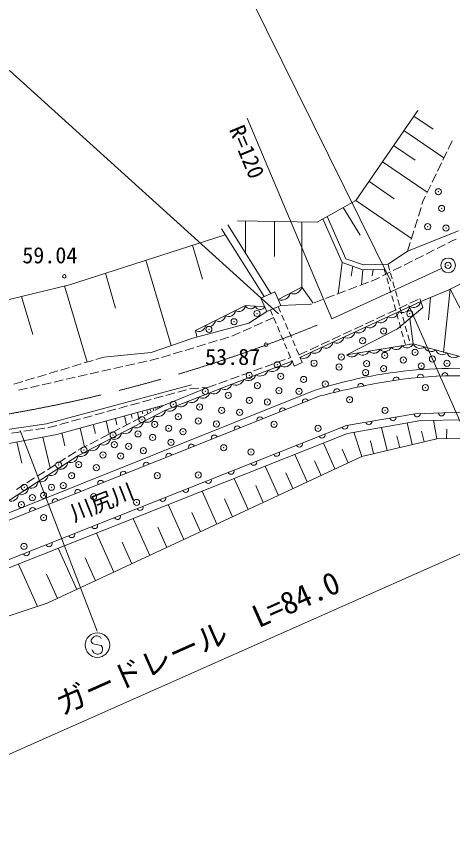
# Model space of a CAD drawing. Units: millimetres, scale not verified. Extents: x 40000 to 680000, y 20000 to 380000.
# Drawn here: x 129965 to 165503, y 253261 to 319286 of the extents above; entities that cross this region are included whole.
import ezdxf
from ezdxf.enums import TextEntityAlignment as Align

# ---------------------------------------------------------------- set-up
doc = ezdxf.new("R2010")
doc.units = ezdxf.units.MM
doc.header["$LTSCALE"] = 1000
doc.header["$PDMODE"] = 32
doc.header["$PDSIZE"] = 500
doc.linetypes.add('CHAIN', pattern=[18.5, 12, -1.5, 3.5, -1.5])
for name, color, linetype, lineweight in [('M-BGD', 7, 'Continuous', 13), ('M-BMK', 2, 'CHAIN', 13), ('M-STR-HTXT', 7, 'Continuous', 13)]:
    doc.layers.add(name, color=color, linetype=linetype, lineweight=lineweight)
doc.styles.add('ＭＳ ゴシック', font='')
doc.styles.get('ＭＳ ゴシック').set_extended_font_data('MS Gothic')

msp = doc.modelspace()

# ---------------------------------------------------------------- linework, layer by layer
at = {"layer": 'M-BGD'}
for p, q in [((155668, 294657), (148757, 310998)), ((157598, 304303), (162667, 311623)), ((162342, 311153), (163902, 310085)), ((161527, 309977), (164771, 307758)), ((165115, 308470), (165440, 309143)), ((160683, 308758), (162431, 307563)), ((164682, 307573), (165007, 308246)), ((159779, 307453), (163421, 304961)), ((164249, 306676), (164574, 307349)), ((163816, 305778), (164141, 306451)), ((158673, 305856), (160743, 304440)), ((163383, 304881), (163708, 305554)), ((163097, 304290), (163275, 304657)), ((154468, 302542), (157598, 304303)), ((157972, 301465), (156589, 303736)), ((157598, 304303), (162135, 301199)), ((162700, 303014), (162922, 303727)), ((162996, 303965), (163097, 304290)), ((147978, 302648), (154468, 302542)), ((148629, 300019), (148632, 302638)), ((150978, 299744), (150982, 302599)), ((153217, 297239), (153225, 302563)), ((154921, 302797), (156512, 299240)), ((155270, 302994), (156805, 299561)), ((162404, 302063), (162626, 302776)), ((146677, 301998), (150154, 296473)), ((147183, 302316), (150704, 296721)), ((161812, 300160), (165957, 301821)), ((162108, 301111), (162330, 301825)), ((134292, 297434), (146984, 301510)), ((165788, 301157), (165458, 301006)), ((144314, 300652), (145132, 297892)), ((161812, 300160), (162034, 300873)), ((164892, 300722), (164224, 300387)), ((165458, 301006), (165114, 300834)), ((160230, 299116), (161812, 300160)), ((163110, 299829), (162442, 299494)), ((164001, 300275), (163333, 299940)), ((140516, 299433), (142575, 292485)), ((156512, 299240), (156162, 296709)), ((156512, 299240), (158184, 298667)), ((156805, 299561), (158246, 299067)), ((158246, 299067), (160230, 299116)), ((160230, 299116), (160364, 298636)), ((162220, 299382), (161552, 299047)), ((157371, 298946), (157241, 298144)), ((158184, 298667), (158071, 297438)), ((158184, 298667), (159929, 298710)), ((159015, 298688), (158946, 298178)), ((160438, 298488), (159771, 298153)), ((159929, 298710), (160063, 298230)), ((161329, 298935), (160661, 298600)), ((165138, 296998), (168903, 298950)), ((137220, 298374), (138059, 295543)), ((159218, 297876), (158865, 297741)), ((159548, 298042), (159218, 297876)), ((160130, 297990), (160264, 297510)), ((160431, 298396), (160564, 297916)), ((120447, 294092), (134292, 297434)), ((133902, 297339), (135737, 291146)), ((151301, 296241), (153217, 297239)), ((154129, 295933), (153217, 297239)), ((157701, 297297), (157003, 297030)), ((158632, 297653), (157934, 297386)), ((160330, 297270), (160464, 296791)), ((160631, 297677), (160765, 297197)), ((130387, 296491), (131306, 293388)), ((149881, 296350), (151021, 296864)), ((151516, 295765), (151021, 296864)), ((155840, 296586), (155142, 296320)), ((156770, 296942), (156072, 296675)), ((160531, 296551), (160665, 296071)), ((160832, 296957), (160965, 296477)), ((162900, 296072), (165138, 296998)), ((164758, 291939), (165290, 297076)), ((149881, 296350), (150376, 295251)), ((153954, 295866), (151516, 295765)), ((153066, 291524), (162900, 296072)), ((153978, 295875), (153954, 295866)), ((154909, 296231), (154211, 295964)), ((160732, 295831), (160865, 295351)), ((161032, 296237), (161166, 295757)), ((161108, 295514), (161785, 295829)), ((162011, 295934), (162688, 296250)), ((162815, 296309), (163076, 295583)), ((163683, 296396), (163532, 294586)), ((144560, 293711), (148623, 295745)), ((148623, 295745), (150202, 295638)), ((150376, 295251), (148888, 294302)), ((151516, 295765), (150376, 295251)), ((150652, 295376), (150829, 294961)), ((151295, 295665), (151491, 295207)), ((160204, 295093), (160882, 295408)), ((163076, 295583), (161007, 293865)), ((161233, 295517), (161366, 295037)), ((150253, 294473), (150936, 294777)), ((150927, 294732), (151123, 294274)), ((151589, 294978), (151785, 294520)), ((158398, 294251), (159076, 294567)), ((159301, 294672), (159979, 294987)), ((160932, 295111), (161066, 294631)), ((161433, 294797), (161567, 294317)), ((162006, 294694), (162281, 292640)), ((148888, 294302), (144340, 293103)), ((148431, 293665), (149114, 293968)), ((149342, 294069), (150025, 294372)), ((151221, 294045), (151417, 293587)), ((151883, 294291), (152079, 293833)), ((161007, 293865), (156881, 291745)), ((157495, 293830), (158172, 294146)), ((161133, 294391), (161266, 293911)), ((161634, 294077), (161767, 293597)), ((144668, 293190), (144560, 293711)), ((146570, 292965), (147285, 293181)), ((147521, 293261), (148204, 293564)), ((151515, 293358), (151711, 292900)), ((152177, 293604), (152372, 293146)), ((155689, 292989), (156366, 293304)), ((156592, 293409), (157269, 293725)), ((161333, 293671), (161467, 293191)), ((161834, 293357), (161968, 292877)), ((144340, 293103), (140953, 291917)), ((144662, 292389), (145377, 292605)), ((145616, 292677), (146331, 292893)), ((151809, 292671), (152005, 292213)), ((152470, 292917), (152666, 292459)), ((154786, 292568), (155463, 292883)), ((156881, 291745), (162281, 292640)), ((161534, 292951), (161649, 292535)), ((162035, 292638), (162045, 292601)), ((162281, 292640), (169623, 290631)), ((140953, 291917), (137088, 291551)), ((142754, 291813), (143470, 292029)), ((143708, 292101), (144424, 292317)), ((152102, 291984), (152298, 291526)), ((152764, 292230), (152960, 291772)), ((152980, 291726), (153657, 292042)), ((153883, 292147), (154560, 292463)), ((135503, 291076), (136219, 291290)), ((136458, 291362), (137088, 291551)), ((139861, 291070), (140590, 291235)), ((140833, 291290), (141562, 291455)), ((141801, 291526), (142516, 291741)), ((147516, 289362), (152431, 291215)), ((151154, 291102), (151857, 291356)), ((152092, 291441), (152302, 291517)), ((152396, 291297), (152592, 290838)), ((153058, 291543), (153243, 291109)), ((133595, 290503), (134310, 290718)), ((134549, 290790), (135265, 291004)), ((136946, 290408), (137675, 290574)), ((137918, 290629), (138647, 290794)), ((138890, 290849), (139618, 291014)), ((149280, 290425), (149983, 290679)), ((150217, 290764), (150920, 291017)), ((153243, 291109), (152602, 290816)), ((130732, 289645), (131447, 289859)), ((131686, 289931), (132402, 290145)), ((132640, 290217), (133356, 290432)), ((134031, 289747), (134760, 289912)), ((135003, 289967), (135732, 290133)), ((135975, 290188), (136703, 290353)), ((147406, 289748), (148109, 290002)), ((148343, 290086), (149046, 290340)), ((129777, 289358), (130493, 289573)), ((131116, 289086), (131845, 289251)), ((132088, 289306), (132817, 289471)), ((132424, 286132), (144231, 289304)), ((133060, 289527), (133788, 289692)), ((142124, 287242), (147516, 289362)), ((145532, 289071), (146235, 289325)), ((146469, 289409), (147172, 289663)), ((125333, 277284), (154224, 288844)), ((130145, 288865), (130873, 289031)), ((142095, 287666), (145532, 289071)), ((142157, 288437), (142878, 288634)), ((143118, 288700), (143839, 288898)), ((144079, 288964), (144230, 289005)), ((144230, 289005), (144820, 289035)), ((145069, 289047), (145532, 289071)), ((154713, 288393), (125372, 276708)), ((140235, 287910), (140956, 288107)), ((141196, 288173), (141917, 288371)), ((142095, 287666), (133258, 285265)), ((134973, 283527), (142124, 287242)), ((137353, 287119), (138073, 287317)), ((138314, 287382), (139034, 287580)), ((139275, 287646), (139995, 287844)), ((140587, 287256), (140666, 286925)), ((140856, 287329), (140891, 287183)), ((141116, 287400), (141168, 287185)), ((141266, 287236), (141929, 287580)), ((141307, 287452), (141329, 287361)), ((141491, 287502), (141523, 287369)), ((141625, 287538), (141638, 287486)), ((135431, 286592), (136152, 286789)), ((136392, 286855), (137113, 287053)), ((138042, 286565), (138167, 286043)), ((138778, 286765), (138953, 286036)), ((139317, 286911), (139398, 286575)), ((139497, 286318), (140161, 286662)), ((139838, 287053), (139957, 286556)), ((140219, 287156), (140273, 286931)), ((140382, 286777), (141045, 287121)), ((156838, 285994), (162428, 286926)), ((162428, 286926), (167212, 287120)), ((119816, 284295), (132424, 286132)), ((127397, 274295), (156838, 285994)), ((132626, 285822), (133269, 285999)), ((133509, 286065), (134230, 286262)), ((134470, 286328), (135191, 286526)), ((136237, 286075), (136414, 285340)), ((137279, 286357), (137533, 285299)), ((138613, 285859), (139276, 286203)), ((162209, 284435), (161788, 286203)), ((164201, 284898), (163929, 286415)), ((133258, 285265), (127857, 284242)), ((129589, 285377), (130328, 285486)), ((130575, 285522), (131314, 285630)), ((131561, 285666), (132300, 285775)), ((132546, 285811), (132626, 285822)), ((133685, 285381), (133934, 284345)), ((135158, 285781), (135525, 284257)), ((136844, 284941), (137507, 285285)), ((137728, 285400), (138392, 285744)), ((158095, 283477), (157455, 285434)), ((160154, 283956), (159707, 285834)), ((163161, 284656), (162950, 285541)), ((164994, 284915), (165019, 285689)), ((130014, 284651), (130425, 282938)), ((132137, 285053), (132741, 282542)), ((135960, 284482), (136623, 284827)), ((159045, 283698), (158799, 284735)), ((161189, 284182), (160957, 285154)), ((135024, 283991), (135075, 284024)), ((135075, 284024), (135739, 284368)), ((155910, 282457), (154968, 284560)), ((156993, 282963), (156497, 284070)), ((126127, 277798), (134973, 283527)), ((133342, 282923), (133972, 283324)), ((134183, 283457), (134814, 283857)), ((153655, 281404), (152653, 283643)), ((132500, 282389), (133131, 282790)), ((151303, 280306), (150237, 282685)), ((154785, 281932), (154252, 283122)), ((131659, 281855), (132290, 282256)), ((152482, 280856), (151910, 282133)), ((130818, 281321), (131449, 281722)), ((148849, 279161), (147717, 281687)), ((129977, 280787), (130608, 281188)), ((146289, 277965), (145089, 280645)), ((150078, 279735), (149466, 281102)), ((147571, 278564), (146917, 280025)), ((143618, 276718), (142346, 279558)), ((144956, 277343), (144258, 278903)), ((140831, 275417), (139485, 278424)), ((142228, 276069), (141483, 277731)), ((137924, 274060), (136500, 277241)), ((134892, 272645), (133386, 276006)), ((139381, 274740), (138589, 276509)), ((131687, 271258), (130137, 274719)), ((136411, 273354), (135569, 275235)), ((133313, 271908), (132419, 273905))]:
    msp.add_line(p, q, dxfattribs=at)
for points in [[(121656, 271901), (121557, 271164), (121983, 270391), (126946, 273454), (156945, 285344), (162912, 286402), (166469, 286446), (170224, 286199), (177258, 284550)], [(177234, 284482), (168918, 285000), (164201, 284898), (158095, 283477), (132491, 271524), (124193, 268779), (114229, 266234), (108581, 262909), (104275, 257886)]]:
    msp.add_lwpolyline(points, dxfattribs=at)
for centre, radius in [((165126, 299015), 600), ((133883, 298124), 150), ((150298, 292555), 150)]:
    msp.add_circle(centre, radius, dxfattribs=at)
for centre, radius, start, end in [((152525, 297399), 710, 248.01172, 347.03664), ((151567, 296899), 710, 248.01172, 347.03664), ((162301, 296194), 611, 241.16309, 348.4765), ((147274, 295394), 539, 239.12019, 354.05372), ((148087, 295801), 539, 239.12019, 354.05372), ((149031, 295907), 439, 201.75782, 330.49018), ((149820, 295854), 439, 201.75782, 330.49018), ((160513, 295367), 611, 241.16309, 348.4765), ((161407, 295781), 611, 241.16309, 348.4765), ((145649, 294581), 539, 239.12019, 354.05372), ((146462, 294987), 539, 239.12019, 354.05372), ((159619, 294954), 611, 241.16309, 348.4765), ((144836, 294174), 539, 239.12019, 354.05372), ((157831, 294127), 611, 241.16309, 348.4765), ((158725, 294540), 611, 241.16309, 348.4765), ((156043, 293300), 611, 241.16309, 348.4765), ((156937, 293713), 611, 241.16309, 348.4765), ((155149, 292886), 611, 241.16309, 348.4765), ((161783, 292855), 542, 222.13684, 336.69844), ((162827, 292833), 579, 199.43241, 309.96484), ((153361, 292059), 611, 241.16309, 348.4765), ((154255, 292473), 611, 241.16309, 348.4765), ((157283, 292108), 542, 222.13684, 336.69844), ((158183, 292257), 542, 222.13684, 336.69844), ((159083, 292407), 542, 222.13684, 336.69844), ((159983, 292556), 542, 222.13684, 336.69844), ((160883, 292705), 542, 222.13684, 336.69844), ((163744, 292582), 579, 199.43241, 309.96484), ((164662, 292330), 579, 199.43241, 309.96484), ((165580, 292079), 579, 199.43241, 309.96484), ((151788, 291432), 678, 239.92556, 341.41184), ((150805, 291061), 678, 239.92556, 341.41184), ((165672, 253285), 37357, 81.86298, 107.84513), ((148839, 290319), 678, 239.92556, 341.41184), ((149822, 290690), 678, 239.92556, 341.41184), ((165764, 256605), 33432, 82.05642, 101.00919), ((160902, 289681), 249, 8.36307, 188.36307), ((162881, 289912), 249, 4.94794, 184.94794), ((164870, 290025), 249, 1.53281, 181.53281), ((146941, 289505), 593, 236.8848, 346.03018), ((147856, 289949), 678, 239.92556, 341.41184), ((169203, 233767), 56514, 100.00943, 104.85584), ((158011, 289162), 249, 11.42251, 191.42251), ((145144, 288798), 593, 236.8848, 346.03018), ((146043, 289151), 593, 236.8848, 346.03018), ((156065, 288733), 249, 13.44275, 193.44275), ((143346, 288091), 593, 236.8848, 346.03018), ((144245, 288445), 593, 236.8848, 346.03018), ((153507, 287912), 249, 21.71475, 201.71475), ((141499, 287351), 634, 244.82155, 350.08612), ((142447, 287738), 593, 236.8848, 346.03018), ((151656, 287175), 249, 21.71475, 201.71475), ((140605, 286887), 634, 244.82155, 350.08612), ((149804, 286438), 249, 21.71475, 201.71475), ((160635, 286627), 249, 189.46702, 9.46702), ((162603, 286933), 249, 184.35613, 2.42726), ((164594, 287014), 249, 182.32077, 2.32077), ((139712, 286422), 634, 244.82155, 350.08612), ((147953, 285700), 249, 21.71475, 201.71475), ((156711, 285943), 248, 201.38688, 16.42836), ((158669, 286300), 249, 189.46702, 9.46702), ((137924, 285493), 634, 244.82155, 350.08612), ((138818, 285958), 634, 244.82155, 350.08612), ((154860, 285208), 249, 201.67208, 21.67208), ((137030, 285029), 634, 244.82155, 350.08612), ((146102, 284963), 249, 21.71475, 201.71475), ((135242, 284100), 634, 244.82155, 350.08612), ((136136, 284565), 634, 244.82155, 350.08612), ((144250, 284226), 249, 21.71475, 201.71475), ((153008, 284472), 249, 201.67208, 21.67208), ((134388, 283548), 585, 247.98438, 357.87187), ((142399, 283489), 249, 21.71475, 201.71475), ((151156, 283736), 249, 201.67208, 21.67208), ((133584, 283028), 585, 247.98438, 357.87187), ((140548, 282751), 249, 21.71475, 201.71475), ((149304, 283000), 249, 201.67208, 21.67208), ((131975, 281986), 585, 247.98438, 357.87187), ((132780, 282507), 585, 247.98438, 357.87187), ((138696, 282014), 249, 21.71475, 201.71475), ((147452, 282265), 249, 201.67208, 21.67208), ((131171, 281465), 585, 247.98438, 357.87187), ((136845, 281277), 249, 21.71475, 201.71475), ((145600, 281529), 249, 201.67208, 21.67208), ((130367, 280944), 585, 247.98438, 357.87187), ((134994, 280539), 249, 21.71475, 201.71475), ((143749, 280793), 249, 201.67208, 21.67208), ((129563, 280423), 585, 247.98438, 357.87187), ((133143, 279802), 249, 21.71475, 201.71475), ((141897, 280057), 249, 201.67208, 21.67208), ((131291, 279065), 249, 21.71475, 201.71475), ((140045, 279321), 249, 201.67208, 21.67208), ((138193, 278585), 249, 201.67208, 21.67208), ((136341, 277849), 249, 201.67208, 21.67208), ((134489, 277113), 249, 201.67208, 21.67208), ((132638, 276377), 249, 201.67208, 21.67208), ((130786, 275642), 249, 201.67208, 21.67208)]:
    msp.add_arc(centre, radius, start, end, dxfattribs=at)
for p in [(164331, 305004), (164590, 303648), (163462, 302169), (164956, 302049), (165126, 299015), (149561, 295101), (162007, 295081), (147701, 294426), (145648, 293805), (159871, 293667), (158168, 292878), (159965, 291686), (162434, 291943), (151222, 290925), (154218, 291060), (156427, 291560), (158485, 291021), (161476, 291318), (163850, 291394), (165032, 291043), (156254, 290744), (158399, 290300), (159869, 290608), (162933, 290836), (148928, 290074), (151501, 289993), (153358, 289733), (149599, 289226), (155125, 289367), (163281, 289065), (145352, 288767), (147221, 288447), (151346, 288827), (152981, 288762), (142745, 287705), (148937, 288030), (150416, 287901), (157103, 288084), (144889, 287491), (146691, 287219), (148150, 287056), (159992, 287227), (140204, 286466), (143159, 286695), (144790, 286350), (141241, 286073), (142383, 285770), (146267, 286106), (150961, 286095), (154541, 285762), (137852, 285220), (139876, 285304), (141073, 285013), (143544, 285488), (137948, 284429), (142563, 284613), (135480, 283992), (139119, 284298), (140325, 283940), (146858, 284174), (149080, 283838), (137027, 283590), (138464, 283497), (133415, 282766), (135059, 282814), (136482, 282558), (134472, 281901), (141441, 281906), (144784, 281964), (133791, 281100), (130621, 280962), (132837, 280967), (131273, 280118), (132188, 280299), (136263, 280195), (139760, 279729), (130394, 279557), (132189, 278497), (130593, 276146)]:
    msp.add_point(p, dxfattribs=at)
at = {"layer": 'M-BMK'}
msp.add_line((155668, 294657), (164581, 298764), dxfattribs=at)
msp.add_arc((108923, 405178), 120000, 277.74517, 292.92618, dxfattribs=at)
at = {"layer": 'M-STR-HTXT'}
for p, q in [((160465, 297733), (146023, 326893)), ((151320, 295064), (129424, 314860)), ((165290, 297076), (175425, 277438)), ((161930, 295750), (168351, 281191)), ((130296, 285570), (136543, 269245)), ((115873, 253261), (174494, 279242)), ((136280, 268808), (136163, 268698)), ((136439, 268865), (136280, 268808)), ((136556, 268865), (136439, 268865)), ((136709, 268813), (136556, 268865)), ((136829, 268755), (136709, 268813)), ((136878, 268649), (136829, 268755)), ((136163, 268698), (136055, 268543)), ((136055, 268543), (136055, 268428)), ((136055, 268428), (136165, 268260)), ((136165, 268260), (136325, 268208)), ((136325, 268208), (136878, 268096)), ((136878, 268096), (136982, 267936)), ((136165, 267661), (136111, 267765)), ((136273, 267497), (136165, 267661)), ((136386, 267439), (136273, 267497)), ((136541, 267385), (136386, 267439)), ((136824, 267437), (136662, 267385)), ((136934, 267549), (136824, 267437)), ((136984, 267706), (136934, 267549)), ((136982, 267936), (136984, 267706)), ((136662, 267385), (136541, 267385))]:
    msp.add_line(p, q, dxfattribs=at)
msp.add_circle((136576, 268125), 1000, dxfattribs=at)

# ---------------------------------------------------------------- texts
at = {"layer": 'M-BGD', "style": 'ＭＳ ゴシック'}
for s, rotation, p in [('R=120', 292.679, (146907, 309919)), ('川尻川', 21.52, (134811, 277775))]:
    msp.add_text(s, height=1320, rotation=rotation, dxfattribs=at).set_placement(p, align=Align.BOTTOM_LEFT)
for s, p in [('59.04', (130457, 298786)), ('53.87', (145340, 290520))]:
    msp.add_text(s, height=1320, dxfattribs=at).set_placement(p, align=Align.BOTTOM_LEFT)
at = {"layer": 'M-STR-HTXT', "style": 'ＭＳ ゴシック'}
msp.add_text('ガードレール\u3000L=84.0', height=1833, rotation=23.962, dxfattribs=at).set_placement((133921, 261878), align=Align.BOTTOM_LEFT)

doc.saveas('drawing.dxf')
